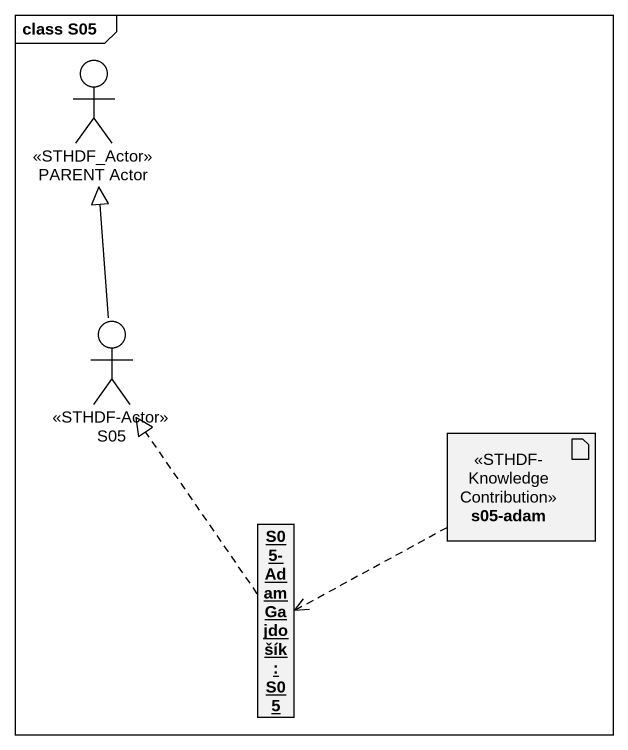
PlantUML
@startuml
mainframe class S05
allowmixing
hide circle
hide empty members
actor "PARENT Actor" as PARENT_Actor <<STHDF_Actor>>
actor S05 <<STHDF-Actor>>
artifact "s05-adam" as s05_adam <<STHDF-KnowledgeContribution>>
object "S05-Adam Gajdošík : S05" as S05_Adam_Gajdošík
S05 -up-|> PARENT_Actor
s05_adam .left.> S05_Adam_Gajdošík
S05_Adam_Gajdošík .up.|> S05
@enduml
